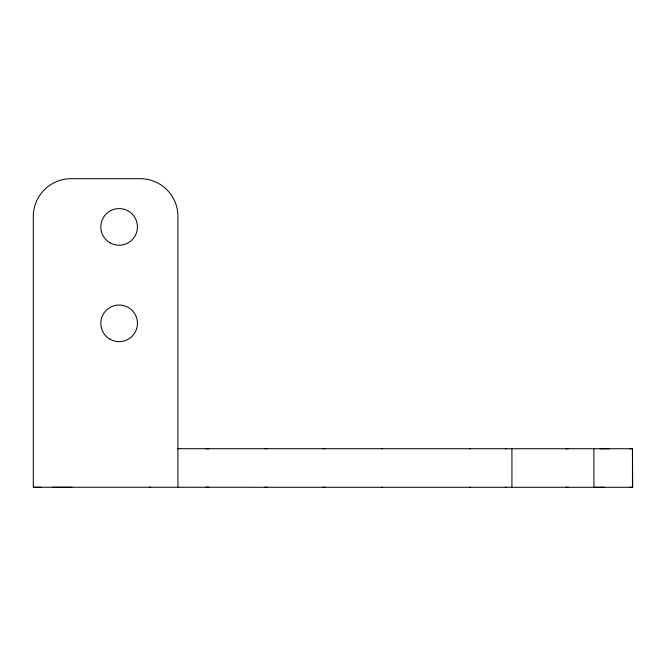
<?xml version="1.0" encoding="UTF-8"?>
<svg xmlns="http://www.w3.org/2000/svg" width="666" height="666" viewBox="0 0 666 666"><rect width="100%" height="100%" fill="white"/><g stroke="black" fill="none" stroke-linecap="round" stroke-linejoin="round"><path stroke-width="1" d="M629.503 487.296L632.7 487.296L632.45 448.734L629.503 448.726M177.414 448.701L632.159 448.734M566.541 448.726L565.917 448.734L568.373 448.726M600.108 448.734L609.373 448.734M52.348 487.271L71.87 487.262M208.741 487.271L207.75 487.271L208.741 487.271M177.939 487.254L177.939 217.266A37.737 37.737 0 0 0 139.369 178.696L71.878 178.696A37.787 37.787 0 0 0 33.308 217.266L33.3 487.254L632.159 487.296M40.926 487.271L33.3 487.254M566.541 487.296L565.917 487.296L568.373 487.296M599.109 487.304L593.881 487.304L593.881 448.726M600.108 487.296L604.312 487.304M601.939 448.726L602.555 448.734M264.618 448.701L265.609 448.701M266.109 448.709L267.099 448.709M322.977 448.709L323.967 448.709M324.467 448.718L325.458 448.718M381.335 448.718L382.326 448.718M601.939 487.296L602.555 487.296M264.618 487.271L265.609 487.271M266.109 487.279L267.099 487.279M322.977 487.279L323.967 487.279M324.467 487.287L325.458 487.287M381.335 487.287L382.326 487.287M632.45 448.726L632.45 487.296M511.929 448.726L511.929 487.287M207.251 448.693L206.26 448.701L207.251 448.693M208.741 448.701L207.75 448.701L208.741 448.701M470.121 448.726L469.497 448.734L470.121 448.734M506.135 448.734L505.511 448.734L506.135 448.734M150.383 487.262L149.392 487.262L150.383 487.271M207.251 487.262L206.26 487.262L207.251 487.262M470.121 487.296L469.497 487.296L470.121 487.296M506.135 487.296L505.511 487.296L506.135 487.296M109.965 339.194A18.323 18.323 0 0 0 137.446 323.335A18.323 18.323 0 0 0 109.965 307.467A18.323 18.323 0 0 0 109.965 339.194M109.965 242.774A18.323 18.323 0 0 0 137.446 226.906A18.323 18.323 0 0 0 109.965 211.047A18.323 18.323 0 0 0 109.965 242.774"/></g></svg>
